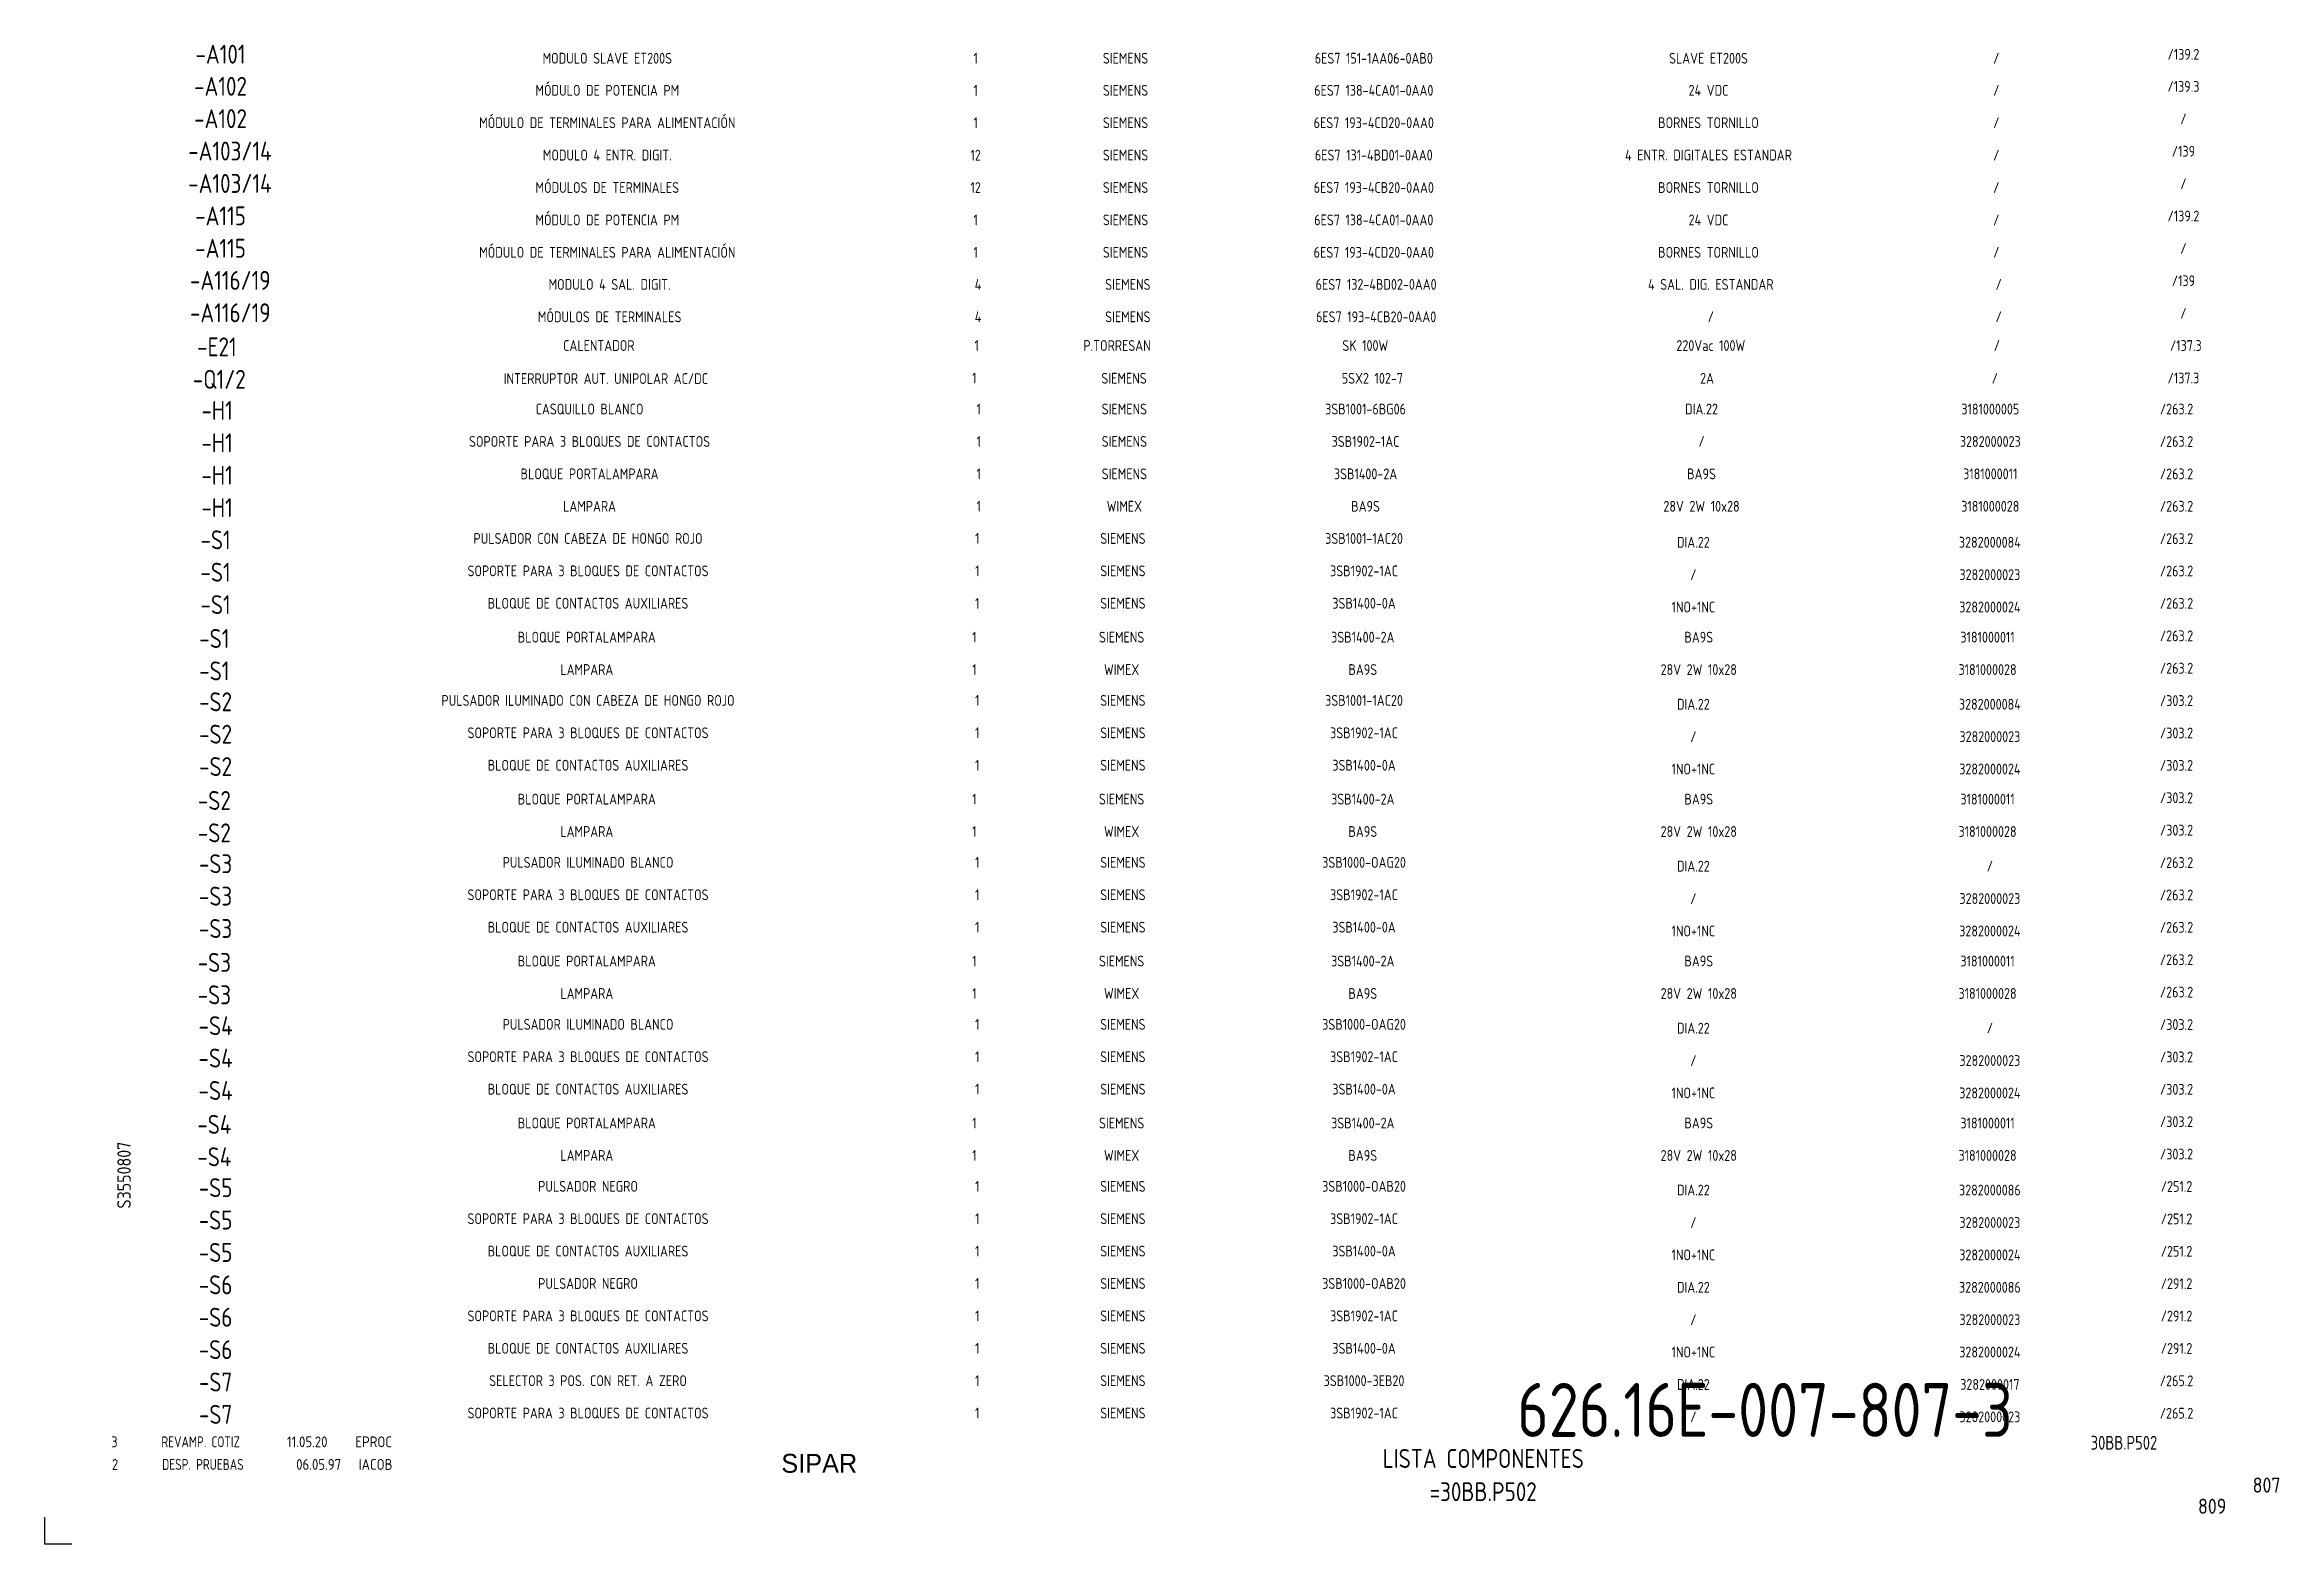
# Model space of a CAD drawing. Extents: x 0 to 414, y 0 to 278.
import ezdxf
from ezdxf.enums import TextEntityAlignment as Align

# ---------------------------------------------------------------- set-up
doc = ezdxf.new("R2010")
doc.units = 0
doc.header["$LTSCALE"] = 6
doc.header["$MEASUREMENT"] = 0
doc.layers.get('0').update_dxf_attribs({"linetype": 'CONTINUOUS'})
doc.layers.add('CART', color=7, linetype='CONTINUOUS')
doc.styles.add('DIN', font='DIN', dxfattribs={"width": 0.85})
doc.styles.add('X', font='UNIV.SHX', dxfattribs={"height": 3.5})

# ---------------------------------------------------------------- blocks, each defined once
blk = doc.blocks.new('REV2')
at = {"color": 3, "style": 'DIN'}
for s, width, p in [('2', 0.9, (12.45, 13.79)), ('DESP. PRUEBAS', 0.8, (21.76, 13.79)), ('06.05.97', 0.9, (46.59, 13.79)), ('IACOB', 0.9, (58.16, 13.79))]:
    blk.add_text(s, height=2, dxfattribs=dict(at, width=width)).set_placement(p)

msp = doc.modelspace()

# ---------------------------------------------------------------- linework, layer by layer
at = {"color": 7}
msp.add_lwpolyline([(5, 0), (0, 0), (0, 5)], dxfattribs=at)

# ---------------------------------------------------------------- block references
at = {"linetype": 'Continuous'}
msp.add_blockref('REV2', (0, 0), dxfattribs=at)

# ---------------------------------------------------------------- texts
at = {"color": 3, "style": 'DIN', "width": 0.85}
for s, p in [('-A101', (32.58, 274.27)), ('-A102', (32.58, 268.32)), ('-A102', (32.58, 262.32)), ('-A103/14', (34.31, 256.32)), ('-A103/14', (34.31, 250.32)), ('-A115', (32.58, 244.32)), ('-A115', (32.58, 238.32)), ('-A116/19', (34.38, 232.37)), ('-A116/19', (34.38, 226.37)), ('-E21', (31.9, 220.05)), ('-Q1/2', (32.34, 214.04)), ('-H1', (31.94, 208.28)), ('-H1', (31.94, 202.28)), ('-H1', (31.94, 196.28)), ('-H1', (31.94, 190.28)), ('-S1', (31.66, 184.31)), ('-S1', (31.66, 178.31)), ('-S1', (31.66, 172.31)), ('-S1', (31.43, 166.03)), ('-S1', (31.43, 160.03)), ('-S2', (31.66, 154.31)), ('-S2', (31.66, 148.31)), ('-S2', (31.66, 142.31)), ('-S2', (31.43, 136.03)), ('-S2', (31.43, 130.03)), ('-S3', (31.66, 124.31)), ('-S3', (31.66, 118.31)), ('-S3', (31.66, 112.31)), ('-S3', (31.43, 106.03)), ('-S3', (31.43, 100.03)), ('-S4', (31.66, 94.31)), ('-S4', (31.66, 88.31)), ('-S4', (31.66, 82.31)), ('-S4', (31.43, 76.03)), ('-S4', (31.43, 70.03)), ('-S5', (31.66, 64.31)), ('-S5', (31.66, 58.31)), ('-S5', (31.66, 52.31)), ('-S6', (31.66, 46.31)), ('-S6', (31.66, 40.31)), ('-S6', (31.66, 34.31)), ('-S7', (31.66, 28.31)), ('-S7', (31.66, 22.31))]:
    msp.add_text(s, height=3.5, dxfattribs=at).set_placement(p, align=Align.CENTER)
at = {"style": 'DIN', "width": 0.85}
for s, p in [('MODULO SLAVE ET200S', (104.23, 274.27)), ('1', (172.47, 274.27)), ('SIEMENS', (200.23, 274.27)), ('6ES7 151-1AA06-0AB0', (246.23, 274.27)), ('SLAVE ET200S', (308.23, 274.27)), ('/', (361.55, 274.27)), ('/139.2', (396.22, 275)), ('MÓDULO DE POTENCIA PM', (104.23, 268.32)), ('1', (172.47, 268.32)), ('SIEMENS', (200.23, 268.32)), ('6ES7 138-4CA01-0AA0', (246.23, 268.32)), ('24 VDC', (308.23, 268.32)), ('/', (361.55, 268.32)), ('/139.3', (396.22, 269.04)), ('MÓDULO DE TERMINALES PARA ALIMENTACIÓN', (104.23, 262.32)), ('/', (396.22, 263.04)), ('1', (172.47, 262.32)), ('SIEMENS', (200.23, 262.32)), ('6ES7 193-4CD20-0AA0', (246.23, 262.32)), ('BORNES TORNILLO', (308.23, 262.32)), ('/', (361.55, 262.32)), ('MODULO 4 ENTR. DIGIT.', (104.23, 256.32)), ('12', (172.47, 256.32)), ('SIEMENS', (200.23, 256.32)), ('6ES7 131-4BD01-0AA0', (246.23, 256.32)), ('4 ENTR. DIGITALES ESTANDAR', (308.23, 256.32)), ('/', (361.55, 256.32)), ('/139', (396.22, 257.04)), ('MÓDULOS DE TERMINALES', (104.23, 250.32)), ('/', (396.22, 251.04)), ('12', (172.47, 250.32)), ('SIEMENS', (200.23, 250.32)), ('6ES7 193-4CB20-0AA0', (246.23, 250.32)), ('BORNES TORNILLO', (308.23, 250.32)), ('/', (361.55, 250.32)), ('MÓDULO DE POTENCIA PM', (104.23, 244.32)), ('1', (172.47, 244.32)), ('SIEMENS', (200.23, 244.32)), ('6ES7 138-4CA01-0AA0', (246.23, 244.32)), ('24 VDC', (308.23, 244.32)), ('/', (361.55, 244.32)), ('/139.2', (396.22, 245.04)), ('MÓDULO DE TERMINALES PARA ALIMENTACIÓN', (104.23, 238.32)), ('1', (172.47, 238.32)), ('SIEMENS', (200.23, 238.32)), ('6ES7 193-4CD20-0AA0', (246.23, 238.32)), ('BORNES TORNILLO', (308.23, 238.32)), ('/', (361.55, 238.32)), ('/', (396.22, 239.04)), ('MODULO 4 SAL. DIGIT.', (104.66, 232.37)), ('4', (172.91, 232.37)), ('SIEMENS', (200.66, 232.37)), ('6ES7 132-4BD02-0AA0', (246.66, 232.37)), ('4 SAL. DIG. ESTANDAR', (308.66, 232.37)), ('/', (361.99, 232.37)), ('/139', (396.22, 233.04)), ('MÓDULOS DE TERMINALES', (104.66, 226.37)), ('4', (172.91, 226.37)), ('SIEMENS', (200.66, 226.37)), ('6ES7 193-4CB20-0AA0', (246.66, 226.37)), ('/', (308.66, 226.37)), ('/', (361.99, 226.37)), ('/', (396.22, 227.04)), ('CALENTADOR', (102.66, 221.05)), ('1', (172.66, 221.05)), ('P.TORRESAN', (198.66, 221.05)), ('SK 100W', (244.66, 221.05)), ('220Vac 100W', (308.66, 221.05)), ('/', (361.66, 221.05)), ('/137.3', (396.66, 221.05)), ('INTERRUPTOR AUT. UNIPOLAR AC/DC', (103.96, 214.93)), ('1', (172.22, 215.04)), ('SIEMENS', (199.96, 214.99)), ('5SX2 102-7', (245.96, 214.99)), ('2A', (307.96, 214.99)), ('/', (361.28, 214.99)), ('/137.3', (396.22, 215.04)), ('CASQUILLO BLANCO', (100.94, 209.28)), ('1', (173.05, 209.28)), ('SIEMENS', (200.02, 209.28)), ('3SB1001-6BG06', (244.7, 209.28)), ('DIA.22', (306.94, 209.28)), ('3181000005', (360.44, 209.28)), ('/263.2', (394.94, 209.28)), ('SOPORTE PARA 3 BLOQUES DE CONTACTOS', (100.94, 203.28)), ('1', (173.05, 203.28)), ('SIEMENS', (200.02, 203.28)), ('3SB1902-1AC', (244.7, 203.28)), ('/', (306.94, 203.28)), ('3282000023', (360.44, 203.28)), ('/263.2', (394.94, 203.28)), ('BLOQUE PORTALAMPARA', (100.94, 197.28)), ('1', (173.05, 197.28)), ('SIEMENS', (200.02, 197.28)), ('3SB1400-2A', (244.7, 197.28)), ('BA9S', (306.94, 197.28)), ('3181000011', (360.44, 197.28)), ('/263.2', (394.94, 197.28)), ('LAMPARA', (100.94, 191.28)), ('1', (173.05, 191.28)), ('WIMEX', (200.02, 191.28)), ('BA9S', (244.7, 191.28)), ('28V 2W 10x28', (306.94, 191.28)), ('3181000028', (360.44, 191.28)), ('/263.2', (394.94, 191.28)), ('PULSADOR CON CABEZA DE HONGO ROJO', (100.66, 185.31)), ('1', (172.77, 185.31)), ('SIEMENS', (199.74, 185.31)), ('3SB1001-1AC20', (244.42, 185.31)), ('DIA.22', (305.43, 184.61)), ('3282000084', (360.36, 184.61)), ('/263.2', (394.94, 185.28)), ('SOPORTE PARA 3 BLOQUES DE CONTACTOS', (100.66, 179.31)), ('1', (172.77, 179.31)), ('SIEMENS', (199.74, 179.31)), ('3SB1902-1AC', (244.42, 179.31)), ('/', (305.43, 178.61)), ('3282000023', (360.36, 178.61)), ('/263.2', (394.94, 179.28)), ('BLOQUE DE CONTACTOS AUXILIARES', (100.66, 173.31)), ('1', (172.77, 173.31)), ('SIEMENS', (199.74, 173.31)), ('3SB1400-0A', (244.42, 173.31)), ('1NO+1NC', (305.43, 172.61)), ('3282000024', (360.36, 172.61)), ('/263.2', (394.94, 173.28)), ('BLOQUE PORTALAMPARA', (100.43, 167.03)), ('1', (172.24, 167.03)), ('SIEMENS', (199.51, 167.03)), ('3SB1400-2A', (244.19, 167.03)), ('BA9S', (306.43, 167.03)), ('3181000011', (359.93, 167.03)), ('/263.2', (394.94, 167.28)), ('LAMPARA', (100.43, 161.03)), ('1', (172.24, 161.03)), ('WIMEX', (199.51, 161.03)), ('BA9S', (244.19, 161.03)), ('28V 2W 10x28', (306.43, 161.03)), ('3181000028', (359.93, 161.03)), ('/263.2', (394.94, 161.28)), ('PULSADOR ILUMINADO CON CABEZA DE HONGO ROJO', (100.66, 155.31)), ('SIEMENS', (199.74, 155.31)), ('3SB1001-1AC20', (244.42, 155.31)), ('1', (172.77, 155.31)), ('DIA.22', (305.43, 154.61)), ('3282000084', (360.36, 154.61)), ('/303.2', (394.94, 155.28)), ('SOPORTE PARA 3 BLOQUES DE CONTACTOS', (100.66, 149.31)), ('1', (172.77, 149.31)), ('SIEMENS', (199.74, 149.31)), ('3SB1902-1AC', (244.42, 149.31)), ('/', (305.43, 148.61)), ('3282000023', (360.36, 148.61)), ('/303.2', (394.94, 149.28)), ('BLOQUE DE CONTACTOS AUXILIARES', (100.66, 143.31)), ('1', (172.77, 143.31)), ('SIEMENS', (199.74, 143.31)), ('3SB1400-0A', (244.42, 143.31)), ('/303.2', (394.94, 143.28)), ('1NO+1NC', (305.43, 142.61)), ('3282000024', (360.36, 142.61)), ('BLOQUE PORTALAMPARA', (100.43, 137.03)), ('1', (172.24, 137.03)), ('SIEMENS', (199.51, 137.03)), ('3SB1400-2A', (244.19, 137.03)), ('BA9S', (306.43, 137.03)), ('3181000011', (359.93, 137.03)), ('/303.2', (394.94, 137.28)), ('LAMPARA', (100.43, 131.03)), ('1', (172.24, 131.03)), ('WIMEX', (199.51, 131.03)), ('BA9S', (244.19, 131.03)), ('28V 2W 10x28', (306.43, 131.03)), ('3181000028', (359.93, 131.03)), ('/303.2', (394.94, 131.28)), ('PULSADOR ILUMINADO BLANCO', (100.66, 125.31)), ('1', (172.77, 125.31)), ('SIEMENS', (199.74, 125.31)), ('3SB1000-OAG20', (244.42, 125.31)), ('DIA.22', (305.43, 124.61)), ('/', (360.36, 124.61)), ('/263.2', (394.94, 125.28)), ('SOPORTE PARA 3 BLOQUES DE CONTACTOS', (100.66, 119.31)), ('1', (172.77, 119.31)), ('SIEMENS', (199.74, 119.31)), ('3SB1902-1AC', (244.42, 119.31)), ('/', (305.43, 118.61)), ('3282000023', (360.36, 118.61)), ('/263.2', (394.94, 119.28)), ('BLOQUE DE CONTACTOS AUXILIARES', (100.66, 113.31)), ('1', (172.77, 113.31)), ('SIEMENS', (199.74, 113.31)), ('3SB1400-0A', (244.42, 113.31)), ('1NO+1NC', (305.43, 112.61)), ('3282000024', (360.36, 112.61)), ('/263.2', (394.94, 113.28)), ('BLOQUE PORTALAMPARA', (100.43, 107.03)), ('1', (172.24, 107.03)), ('SIEMENS', (199.51, 107.03)), ('3SB1400-2A', (244.19, 107.03)), ('BA9S', (306.43, 107.03)), ('3181000011', (359.93, 107.03)), ('/263.2', (394.94, 107.28)), ('LAMPARA', (100.43, 101.03)), ('1', (172.24, 101.03)), ('WIMEX', (199.51, 101.03)), ('BA9S', (244.19, 101.03)), ('28V 2W 10x28', (306.43, 101.03)), ('3181000028', (359.93, 101.03)), ('/263.2', (394.94, 101.28)), ('PULSADOR ILUMINADO BLANCO', (100.66, 95.31)), ('1', (172.77, 95.31)), ('SIEMENS', (199.74, 95.31)), ('3SB1000-OAG20', (244.42, 95.31)), ('DIA.22', (305.43, 94.61)), ('/', (360.36, 94.61)), ('/303.2', (394.94, 95.28)), ('SOPORTE PARA 3 BLOQUES DE CONTACTOS', (100.66, 89.31)), ('1', (172.77, 89.31)), ('SIEMENS', (199.74, 89.31)), ('3SB1902-1AC', (244.42, 89.31)), ('/303.2', (394.94, 89.28)), ('/', (305.43, 88.61)), ('3282000023', (360.36, 88.61)), ('BLOQUE DE CONTACTOS AUXILIARES', (100.66, 83.31)), ('1', (172.77, 83.31)), ('SIEMENS', (199.74, 83.31)), ('3SB1400-0A', (244.42, 83.31)), ('1NO+1NC', (305.43, 82.61)), ('3282000024', (360.36, 82.61)), ('/303.2', (394.94, 83.28)), ('BLOQUE PORTALAMPARA', (100.43, 77.03)), ('1', (172.24, 77.03)), ('SIEMENS', (199.51, 77.03)), ('3SB1400-2A', (244.19, 77.03)), ('BA9S', (306.43, 77.03)), ('3181000011', (359.93, 77.03)), ('/303.2', (394.94, 77.28)), ('LAMPARA', (100.43, 71.03)), ('1', (172.24, 71.03)), ('WIMEX', (199.51, 71.03)), ('BA9S', (244.19, 71.03)), ('28V 2W 10x28', (306.43, 71.03)), ('3181000028', (359.93, 71.03)), ('/303.2', (394.94, 71.28)), ('PULSADOR NEGRO', (100.66, 65.31)), ('1', (172.77, 65.31)), ('SIEMENS', (199.74, 65.31)), ('3SB1000-OAB20', (244.42, 65.31)), ('DIA.22', (305.43, 64.61)), ('3282000086', (360.36, 64.61)), ('/251.2', (394.94, 65.28)), ('SOPORTE PARA 3 BLOQUES DE CONTACTOS', (100.66, 59.31)), ('1', (172.77, 59.31)), ('SIEMENS', (199.74, 59.31)), ('3SB1902-1AC', (244.42, 59.31)), ('/', (305.43, 58.61)), ('3282000023', (360.36, 58.61)), ('/251.2', (394.94, 59.28)), ('BLOQUE DE CONTACTOS AUXILIARES', (100.66, 53.31)), ('1', (172.77, 53.31)), ('SIEMENS', (199.74, 53.31)), ('3SB1400-0A', (244.42, 53.31)), ('1NO+1NC', (305.43, 52.61)), ('3282000024', (360.36, 52.61)), ('/251.2', (394.94, 53.28)), ('PULSADOR NEGRO', (100.66, 47.31)), ('1', (172.77, 47.31)), ('SIEMENS', (199.74, 47.31)), ('3SB1000-OAB20', (244.42, 47.31)), ('DIA.22', (305.43, 46.61)), ('3282000086', (360.36, 46.61)), ('/291.2', (394.94, 47.28)), ('SOPORTE PARA 3 BLOQUES DE CONTACTOS', (100.66, 41.31)), ('1', (172.77, 41.31)), ('SIEMENS', (199.74, 41.31)), ('3SB1902-1AC', (244.42, 41.31)), ('/', (305.43, 40.61)), ('3282000023', (360.36, 40.61)), ('/291.2', (394.94, 41.28)), ('BLOQUE DE CONTACTOS AUXILIARES', (100.66, 35.31)), ('1', (172.77, 35.31)), ('SIEMENS', (199.74, 35.31)), ('3SB1400-0A', (244.42, 35.31)), ('/291.2', (394.94, 35.28)), ('1NO+1NC', (305.43, 34.61)), ('3282000024', (360.36, 34.61)), ('SELECTOR 3 POS. CON RET. A ZERO', (100.66, 29.31)), ('1', (172.77, 29.31)), ('SIEMENS', (199.74, 29.31)), ('3SB1000-3EB20', (244.42, 29.31)), ('DIA.22', (305.43, 28.61)), ('3282000017', (360.36, 28.61)), ('/265.2', (394.94, 29.28)), ('SOPORTE PARA 3 BLOQUES DE CONTACTOS', (100.66, 23.31)), ('1', (172.77, 23.31)), ('SIEMENS', (199.74, 23.31)), ('3SB1902-1AC', (244.42, 23.31)), ('/265.2', (394.94, 23.28)), ('/', (305.43, 22.61)), ('3282000023', (360.36, 22.61))]:
    msp.add_text(s, height=2, dxfattribs=at).set_placement(p, align=Align.CENTER)
at = {"color": 3, "style": 'DIN'}
for s, width, p in [('3', 0.9, (12.31, 17.98)), ('REVAMP. COTIZ', 0.8, (21.62, 17.98)), ('11.05.20', 0.9, (44.89, 17.98)), ('EPROC', 0.9, (57.57, 17.98))]:
    msp.add_text(s, height=2, dxfattribs=dict(at, width=width)).set_placement(p)
at = {"color": 2, "style": 'DIN', "width": 0.85}
for s, p in [('LISTA COMPONENTES', (266.5, 15.9)), ('=30BB.P502', (266.5, 9.75))]:
    msp.add_text(s, height=3.5, dxfattribs=at).set_placement(p, align=Align.MIDDLE)
at = {"color": 3, "style": 'DIN', "width": 0.8}
msp.add_text('30BB.P502', height=2.56, dxfattribs=at).set_placement((391.36, 17.53), align=Align.RIGHT)
at = {"color": 2, "insert": (272.78, 29.89), "char_height": 10, "width": 111.0411, "attachment_point": 1, "style": 'DIN'}
msp.add_mtext('626.16E-007-807-3', dxfattribs=at)
at = {"layer": 'CART', "color": 3, "style": 'DIN', "width": 0.9, "flags": 1}
msp.add_attdef('S3550807', text='', height=2.5, rotation=90, dxfattribs=at).set_placement((15.95, 68.38), align=Align.CENTER)
at = {"layer": 'CART', "color": 6, "style": 'X', "flags": 1}
msp.add_attdef('SIPAR', text='', height=3.5, dxfattribs=at).set_placement((143.5, 15), align=Align.MIDDLE)
at = {"layer": 'CART', "color": 7, "style": 'DIN', "width": 0.9, "flags": 1}
msp.add_attdef('809', (398.93, 5.65), '', height=2.8, dxfattribs=at)
at = {"layer": 'CART', "color": 2, "style": 'DIN', "width": 0.9, "flags": 1}
msp.add_attdef('807', text='', height=2.8, dxfattribs=at).set_placement((414.2, 9.56), align=Align.RIGHT)

doc.saveas('drawing.dxf')
